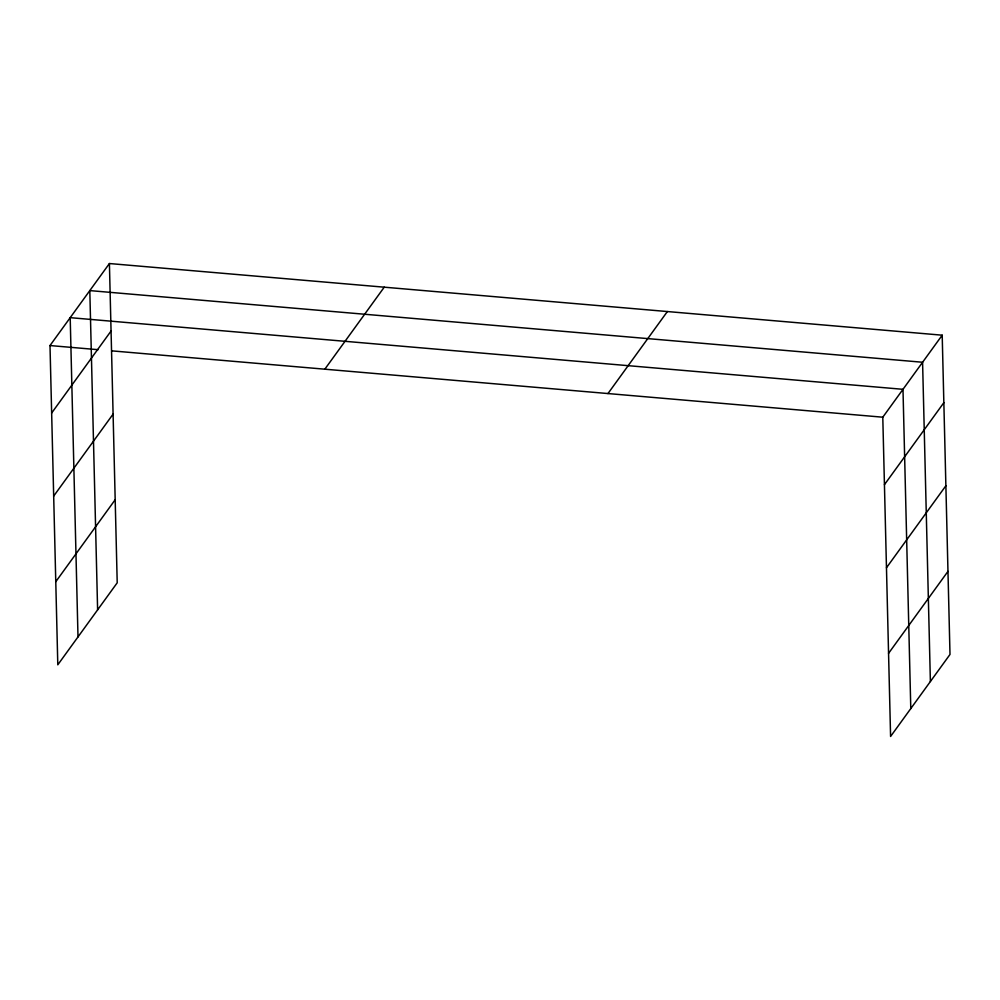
<?xml version="1.0" encoding="UTF-8"?>
<svg xmlns="http://www.w3.org/2000/svg" width="1000" height="1000" viewBox="0 0 1000 1000"><rect width="100%" height="100%" fill="white"/><g stroke="black" fill="none" stroke-linecap="round" stroke-linejoin="round"><path stroke-width="1.5" d="M109.412 263.538L117.212 582.8L57.8 664.812L50 345.55L109.412 263.538L942.2 335.188L950 654.45L890.588 736.462L882.788 417.2L942.2 335.188M51.65 413.025L111.062 331.012M53.675 496.112L113.1 414.1M55.775 581.725L115.188 499.712M324.812 369.2L384.237 287.188M607.962 393.562L667.375 311.55M884.438 484.675L943.85 402.675M886.462 567.762L945.875 485.763M888.55 653.375L947.975 571.362M50 345.55L98.138 349.688M112.1 350.887L882.788 417.2M930.387 681.513L922.588 362.25L89.812 290.6L97.613 609.862M910.788 708.575L902.987 389.312L70.2 317.663L78 636.925"/></g></svg>
